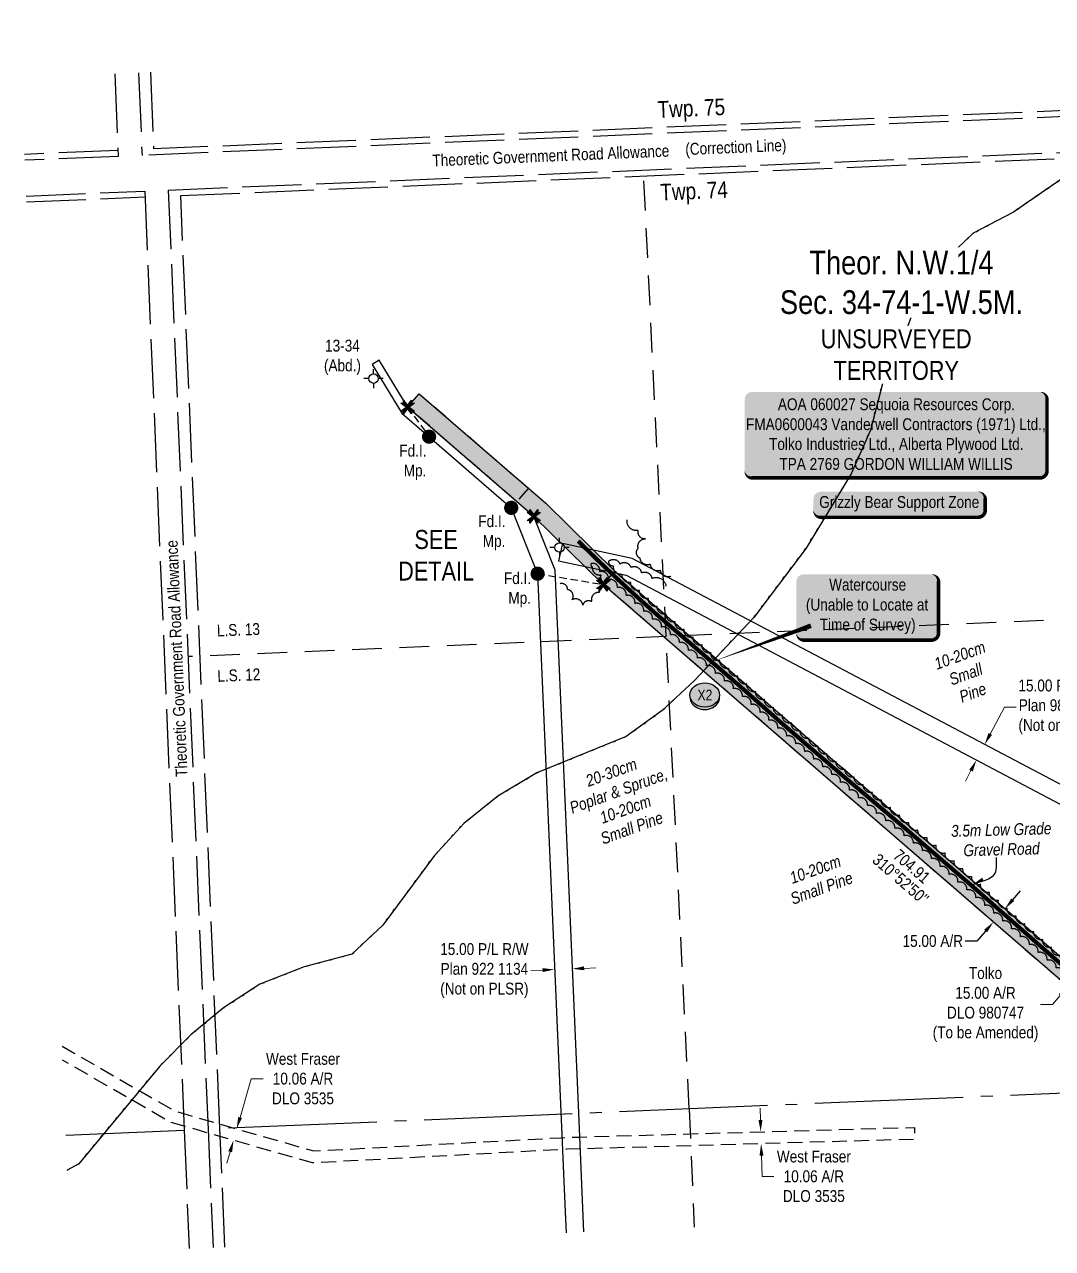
# Model space of a CAD drawing. Extents: x 684565 to 690010, y 6148326 to 6151917.
# Drawn here: x 684565 to 685433, y 6149098 to 6150131 of the extents above; entities that cross this region are included whole.
import ezdxf
from ezdxf.enums import TextEntityAlignment as Align

# ---------------------------------------------------------------- set-up
doc = ezdxf.new("R2010")
doc.units = 0
doc.header["$LTSCALE"] = 5
doc.header["$PDSIZE"] = 0.5
for name, pattern in [('0', [1, 1, 0]), ('foc-ACCESSROAD', [3.75, 2.5, -1.25]), ('foc-LSD', [8, 5, -3]), ('foc-QUARTERLINE', [33, 25, -3, 2, -3]), ('foc-TIELINE', [1.875, 1.25, -0.625]), ('foc-UNSURVEYED', [12.5, 10, -2.5]), ('foc-WHEELTRACKS', [2, 0.4, -1.6])]:
    doc.linetypes.add(name, pattern=pattern)
doc.layers.get('Defpoints').update_dxf_attribs({"color": 9})
for name, color, linetype in [('AS-ROADS', 254, 'Continuous'), ('AS-SURFACE IMPACT', 7, 'Continuous'), ('AS-WILDLIFE-BLOCK', 131, 'Continuous'), ('C-SYMBOL', 7, 'Continuous'), ('D-TXT', 6, 'Continuous'), ('DETAIL-T', 7, 'Continuous'), ('F-AR', 190, 'foc-ACCESSROAD'), ('F-RW', 190, 'Continuous'), ('F-WS-S', 190, 'Continuous'), ('L-BD', 7, 'Continuous'), ('L-MON', 1, 'Continuous'), ('L-ROAD-T', 7, 'Continuous'), ('L-SECQ', 8, 'foc-QUARTERLINE'), ('L-SECTION-LSD', 7, 'foc-LSD'), ('L-TIE', 7, 'foc-TIELINE'), ('L-UNS-T', 3, 'Continuous'), ('L-USEC', 7, 'foc-UNSURVEYED'), ('P-CROSSINGS', 250, 'Continuous'), ('P-PROPOSED', 10, 'Continuous'), ('P-PROPOSED-H', 21, 'Continuous'), ('P-TXT', 4, 'Continuous'), ('T-BUSH', 110, '0'), ('T-BUSH-T', 110, 'Continuous'), ('T-WATER-P3', 160, 'foc-WHEELTRACKS'), ('T-WATER-T', 170, 'Continuous')]:
    doc.layers.add(name, color=color, linetype=linetype)
for name, color, linetype, lineweight in [('F-AR-T', 190, 'Continuous', 9), ('F-RW-T', 190, 'Continuous', 9), ('F-WS-T', 190, 'Continuous', 9), ('T-TEXT', 48, 'Continuous', 18)]:
    doc.layers.add(name, color=color, linetype=linetype, lineweight=lineweight)
doc.styles.add('100L', font='', dxfattribs={"height": 11})
doc.styles.add('175L', font='', dxfattribs={"height": 20})
doc.styles.add('80', font='', dxfattribs={"height": 10})
doc.styles.add('80CG', font='', dxfattribs={"height": 10})
doc.styles.add('80L', font='', dxfattribs={"height": 10})
doc.styles.add('Crossing', font='', dxfattribs={"height": 10})
doc.styles.add('foc-LtypeFont', font='', dxfattribs={"height": 7.35})
doc.styles.get('100L').set_extended_font_data('Arial Narrow')
doc.styles.get('175L').set_extended_font_data('Arial Narrow')
doc.styles.get('80').set_extended_font_data('Arial Narrow')
doc.styles.get('80CG').set_extended_font_data('Arial Narrow')
doc.styles.get('80L').set_extended_font_data('Arial Narrow')
doc.styles.get('Crossing').set_extended_font_data('Arial Narrow')
doc.styles.get('foc-LtypeFont').set_extended_font_data('Arial Narrow')
doc.linetypes.add('foc-TOPO-flowdirection-NOLINE', pattern='A,0,[">",foc-LtypeFont,S=0.3,R=0,X=0,Y=-0.945],-20,[">",foc-LtypeFont,S=0.3,R=0,X=0,Y=-0.945],0', length=20)
doc.dimstyles.new('Compass 5 000', dxfattribs={"dimscale": 5, "dimtxt": 9, "dimasz": 2, "dimexe": 0.2, "dimexo": 0.0625, "dimgap": 0.5, "dimtad": 0, "dimtih": 1, "dimtoh": 1, "dimzin": 0, "dimdsep": 46, "dimtxsty": '80CG', "dimcen": 0.1, "dimse1": 1, "dimse2": 1, "dimclrd": 256, "dimclrt": 256, "dimaunit": 1, "dimadec": 4, "dimazin": 0, "dimtfac": 0.06, "dimtofl": 0, "dimtmove": 0, "dimatfit": 1, "dimfxl": 0.2, "dimtolj": 1, "dimtzin": 0, "dimlwd": -1, "dimarcsym": 0})

# ---------------------------------------------------------------- blocks, each defined once
blk = doc.blocks.new('*U38')
h = blk.add_hatch(color=255)
edge = h.paths.add_edge_path()
edge.add_line((-121.5, -37), (121.5, -37))
edge.add_arc((121.5, -31), 6, 270, 360)
edge.add_line((127.5, -31), (127.5, 29.5))
edge.add_arc((121.5, 29.5), 6, 0, 90)
edge.add_line((121.5, 35.5), (-121.5, 35.5))
edge.add_arc((-121.5, 29.5), 6, 90, 180)
edge.add_line((-127.5, 29.5), (-127.5, -31))
edge.add_arc((-121.5, -31), 6, 180, 270)
at = {"color": 44, "flags": 128}
blk.add_lwpolyline([(-121.5, -37, 3, 3, 0), (121.5, -37, 3, 3, 0.414214), (127.5, -31, 3, 3, 0), (127.5, 29.5, 3, 0, 0.414214), (121.5, 35.5, 0, 0, 0), (-121.5, 35.5, 0, 0, 0.414214), (-127.5, 29.5, 0, 0, 0), (-127.5, -31, 0, 3, 0.414214)], format="xyseb", close=True, dxfattribs=at)
at = {"color": 44, "style": '80'}
blk.add_attdef('ENTER_TEXT_001', (-36, -5), '', height=10, dxfattribs=at)
blk = doc.blocks.new('*D41')
at = {"layer": 'Defpoints', "color": 0, "transparency": 16777216}
for p in [(685251.1, 6149507), (685241.3, 6149495.7), (685445.6, 6149318.9)]:
    blk.add_point(p, dxfattribs=at)
at = {"layer": 'F-AR-T', "transparency": 16777216}
for p, q in [((685461.9, 6149337.8), (685468.5, 6149345.3)), ((685432.5, 6149303.7), (685422.5, 6149303.7)), ((685439, 6149311.3), (685432.5, 6149303.7))]:
    blk.add_line(p, q, dxfattribs=at)
for points in [[(685460.7, 6149338.9), (685463.2, 6149336.7), (685455.4, 6149330.2)], [(685437.8, 6149312.4), (685440.3, 6149310.2), (685445.6, 6149318.9)]]:
    blk.add_solid(points, dxfattribs=at)
at = {"layer": 'F-AR-T', "transparency": 16777216, "insert": (685376.1, 6149303.7), "char_height": 10, "attachment_point": 5, "style": '80CG'}
blk.add_mtext('\\A1;Tolko\\P15.00 A/R\\PDLO 980747\\P(To be Amended)', dxfattribs=at)
blk = doc.blocks.new('*D45')
at = {"layer": 'Defpoints', "color": 0, "transparency": 16777216}
for p in [(684744.5, 6149198.8), (684761.5, 6149193.9), (684758.7, 6149184.2)]:
    blk.add_point(p, dxfattribs=at)
at = {"layer": 'F-AR-T', "transparency": 16777216}
for p, q in [((684747.3, 6149208.4), (684756.7, 6149241.1)), ((684756.7, 6149241.1), (684766.7, 6149241.1)), ((684739, 6149179.5), (684736.2, 6149169.9))]:
    blk.add_line(p, q, dxfattribs=at)
for points in [[(684745.7, 6149208.8), (684748.9, 6149207.9), (684744.5, 6149198.8)], [(684737.4, 6149179.9), (684740.6, 6149179), (684741.8, 6149189.1)]]:
    blk.add_solid(points, dxfattribs=at)
at = {"layer": 'F-AR-T', "transparency": 16777216, "insert": (684800.4, 6149241.1), "char_height": 10, "attachment_point": 5, "style": '80CG'}
blk.add_mtext('\\A1;West Fraser\\P10.06 A/R\\PDLO 3535', dxfattribs=at)
blk = doc.blocks.new('*D47')
at = {"layer": 'Defpoints', "color": 0, "transparency": 16777216}
for p in [(685368.4, 6149509.8), (685420.6, 6149499.3), (685413.6, 6149486.1)]:
    blk.add_point(p, dxfattribs=at)
at = {"layer": 'F-AR-T', "transparency": 16777216}
for p, q in [((685380.1, 6149531.9), (685392, 6149554.7)), ((685392, 6149554.7), (685402, 6149554.7)), ((685363.8, 6149501), (685359.1, 6149492.1))]:
    blk.add_line(p, q, dxfattribs=at)
for points in [[(685378.6, 6149532.7), (685381.6, 6149531.2), (685375.4, 6149523.1)], [(685362.3, 6149501.8), (685365.3, 6149500.2), (685368.4, 6149509.8)]]:
    blk.add_solid(points, dxfattribs=at)
at = {"layer": 'F-AR-T', "transparency": 16777216, "insert": (685441.1, 6149554.7), "char_height": 10, "attachment_point": 5, "style": '80CG'}
blk.add_mtext('\\A1;15.00 P/L R/W\\PPlan 982 6581\\P(Not on PLSR)', dxfattribs=at)
blk = doc.blocks.new('*D48')
at = {"layer": 'Defpoints', "color": 0, "transparency": 16777216}
for p in [(685012.4, 6149333.8), (685027.5, 6149334.4), (685012.5, 6149333.2)]:
    blk.add_point(p, dxfattribs=at)
at = {"layer": 'F-RW-T', "transparency": 16777216}
for p, q in [((685037.5, 6149334.2), (685047.5, 6149334.7)), ((685002.5, 6149332.8), (684992.5, 6149332.3))]:
    blk.add_line(p, q, dxfattribs=at)
for points in [[(685002.4, 6149334.4), (685002.6, 6149331.1), (685012.5, 6149333.2)], [(685037.5, 6149335.9), (685037.6, 6149332.6), (685027.6, 6149333.8)]]:
    blk.add_solid(points, dxfattribs=at)
at = {"layer": 'F-RW-T', "transparency": 16777216, "insert": (684953.4, 6149332.3), "char_height": 10, "attachment_point": 5, "style": '80CG'}
blk.add_mtext('\\A1;15.00 P/L R/W\\PPlan 922 1134\\P(Not on PLSR)', dxfattribs=at)
blk = doc.blocks.new('GABD')
for p, q in [((-0.81, 0), (-1.62, 0)), ((0, 0.81), (0, 1.62)), ((1.62, 0), (0.81, 0)), ((0, -0.81), (0, -1.62))]:
    blk.add_line(p, q)
blk.add_circle((0, 0), 0.8)
blk = doc.blocks.new('fdia')
at = {"color": 255, "const_width": 1}
blk.add_lwpolyline([(-0.5, 0, 1), (0.5, 0, 1)], format="xyb", close=True, dxfattribs=at)
blk = doc.blocks.new('Fdiaa')
blk.add_blockref('fdia', (0, 0))
blk = doc.blocks.new('fdib')
at = {"color": 1, "const_width": 1.6}
blk.add_lwpolyline([(-0.4, 0, 1), (0.4, 0, 1)], format="xyb", close=True, dxfattribs=at)
at = {"color": 1}
blk.add_circle((0, 0), 0.8, dxfattribs=at)
blk = doc.blocks.new('Fdibb')
blk.add_blockref('fdib', (0, 0))
blk = doc.blocks.new('fdicc')
for name in ['Fdibb', 'Fdiaa']:
    blk.add_blockref(name, (0, 0))
blk = doc.blocks.new('FDI')
blk.add_blockref('fdicc', (0, 0))
blk = doc.blocks.new('*D51')
at = {"layer": 'Defpoints', "color": 0, "transparency": 16777216}
for p in [(685208.9, 6149196.9), (685186.8, 6149186.2), (685209.2, 6149186.9)]:
    blk.add_point(p, dxfattribs=at)
at = {"layer": 'F-AR-T', "transparency": 16777216}
for p, q in [((685186.3, 6149206.3), (685186, 6149216.3)), ((685187.1, 6149176.2), (685187.6, 6149158.7)), ((685187.6, 6149158.7), (685197.6, 6149158.7))]:
    blk.add_line(p, q, dxfattribs=at)
for points in [[(685187.9, 6149206.3), (685184.6, 6149206.2), (685186.5, 6149196.3)], [(685188.8, 6149176.3), (685185.5, 6149176.2), (685186.8, 6149186.2)]]:
    blk.add_solid(points, dxfattribs=at)
at = {"layer": 'F-AR-T', "transparency": 16777216, "insert": (685231.3, 6149158.7), "char_height": 10, "attachment_point": 5, "style": '80CG'}
blk.add_mtext('\\A1;West Fraser\\P10.06 A/R\\PDLO 3535', dxfattribs=at)
blk = doc.blocks.new('TEMP')
h = blk.add_hatch(color=255)
h.dxf.hatch_style = 1
h.paths.add_polyline_path([(0, 0.25), (-0.67, 1.15), (-0.67, 0.67), (-1.15, 0.67), (-0.25, 0), (-1.15, -0.67), (-0.67, -0.67), (-0.67, -1.15), (0, -0.25), (0.67, -1.15), (0.67, -0.67), (1.15, -0.67), (0.25, 0), (1.15, 0.67), (0.67, 0.67), (0.67, 1.15)])
h.paths.add_polyline_path([(0.57, 0.85), (0.57, 0.57), (0.85, 0.57), (0.08, 0), (0.85, -0.57), (0.57, -0.57), (0.57, -0.85), (0, -0.08), (-0.57, -0.85), (-0.57, -0.57), (-0.85, -0.57), (-0.08, 0), (-0.85, 0.57), (-0.57, 0.57), (-0.57, 0.85), (0, 0.08)], flags=16)
h = blk.add_hatch(color=1)
h.dxf.hatch_style = 1
h.paths.add_polyline_path([(0, 0.08), (-0.57, 0.85), (-0.57, 0.57), (-0.85, 0.57), (-0.08, 0), (-0.85, -0.57), (-0.57, -0.57), (-0.57, -0.85), (0, -0.08), (0.57, -0.85), (0.57, -0.57), (0.85, -0.57), (0.08, 0), (0.85, 0.57), (0.57, 0.57), (0.57, 0.85)])
at = {"color": 1}
for p, q in [((-0.08, 0), (0.08, 0)), ((0, 0.08), (0, -0.08))]:
    blk.add_line(p, q, dxfattribs=at)
at = {"color": 255, "flags": 128}
blk.add_lwpolyline([(-0.25, 0), (-1.15, 0.67), (-0.67, 0.67), (-0.67, 1.15), (0, 0.25), (0.67, 1.15), (0.67, 0.67), (1.15, 0.67), (0.25, 0), (1.15, -0.67), (0.67, -0.67), (0.67, -1.15), (0, -0.25), (-0.67, -1.15), (-0.67, -0.67), (-1.15, -0.67)], close=True, dxfattribs=at)
at = {"color": 1, "flags": 128}
blk.add_lwpolyline([(-0.08, 0), (-0.85, 0.57), (-0.57, 0.57), (-0.57, 0.85), (0, 0.08), (0.57, 0.85), (0.57, 0.57), (0.85, 0.57), (0.08, 0), (0.85, -0.57), (0.57, -0.57), (0.57, -0.85), (0, -0.08), (-0.57, -0.85), (-0.57, -0.57), (-0.85, -0.57)], close=True, dxfattribs=at)
blk = doc.blocks.new('*D59')
at = {"layer": 'Defpoints', "color": 0, "transparency": 16777216}
for p in [(685398, 6149379.9), (685382.7, 6149373.2), (685388.2, 6149368.5)]:
    blk.add_point(p, dxfattribs=at)
at = {"layer": 'P-TXT', "transparency": 16777216}
for p, q in [((685399.1, 6149392.1), (685405.6, 6149399.7)), ((685376.2, 6149365.7), (685368.9, 6149357.2)), ((685368.9, 6149357.2), (685358.9, 6149357.2))]:
    blk.add_line(p, q, dxfattribs=at)
for points in [[(685397.8, 6149393.2), (685400.4, 6149391.1), (685392.6, 6149384.6)], [(685374.9, 6149366.8), (685377.5, 6149364.6), (685382.7, 6149373.2)]]:
    blk.add_solid(points, dxfattribs=at)
at = {"layer": 'P-TXT', "transparency": 16777216, "insert": (685331.6, 6149357.2), "char_height": 10, "attachment_point": 5, "style": '80CG'}
blk.add_mtext('\\A1;15.00 A/R', dxfattribs=at)
blk = doc.blocks.new('*U71')
h = blk.add_hatch(color=255)
edge = h.paths.add_edge_path()
edge.add_line((-54, -28.5), (54, -28.5))
edge.add_arc((54, -22.5), 6, 270, 360)
edge.add_line((60, -22.5), (60, 21))
edge.add_arc((54, 21), 6, 0, 90)
edge.add_line((54, 27), (-54, 27))
edge.add_arc((-54, 21), 6, 90, 180)
edge.add_line((-60, 21), (-60, -22.5))
edge.add_arc((-54, -22.5), 6, 180, 270)
at = {"color": 170, "flags": 128}
blk.add_lwpolyline([(-54, -28.5, 3, 3, 0), (54, -28.5, 3, 3, 0.414214), (60, -22.5, 3, 3, 0), (60, 21, 3, 0, 0.414214), (54, 27, 0, 0, 0), (-54, 27, 0, 0, 0.414214), (-60, 21, 0, 0, 0), (-60, -22.5, 0, 3, 0.414214)], format="xyseb", close=True, dxfattribs=at)
at = {"color": 170, "style": '80'}
blk.add_attdef('ENTER_TEXT_001', (-26.8, -4.9), '', height=10, dxfattribs=at)
blk = doc.blocks.new('xing2')
h = blk.add_hatch(color=50)
h.dxf.hatch_style = 1
edge = h.paths.add_edge_path()
edge.add_ellipse((0, 0), major_axis=(-12.5, 0), ratio=0.816297, start_angle=0, end_angle=360)
h = blk.add_hatch(color=250)
h.dxf.hatch_style = 1
edge = h.paths.add_edge_path()
edge.add_ellipse((0, -2), major_axis=(-12.5, 0), ratio=0.816297, start_angle=0, end_angle=180)
edge.add_line((12.5, -2), (12.5, 0))
edge.add_ellipse((0, 0), major_axis=(-12.5, 0), ratio=0.816297, start_angle=0, end_angle=180, ccw=False)
edge.add_line((-12.5, 0), (-12.5, -2))
at = {"color": 250}
blk.add_ellipse((0, 0), major_axis=(-12.5, 0), ratio=0.816297, dxfattribs=at)
blk.add_ellipse((0, -2), major_axis=(-12.5, 0), ratio=0.816297, start_param=0, end_param=3.141593, dxfattribs=at)
at = {"color": 250, "style": 'Crossing'}
blk.add_attdef('CROSSING', text='', height=9, dxfattribs=at).set_placement((0.1, 0), align=Align.MIDDLE_CENTER)
at = {"color": 250, "style": 'Crossing', "flags": 1}
for tag, p in [('OWNER', (0.1, -12.5)), ('DESCRIPTION', (0.1, -25.8)), ('LOCATION', (0.1, -39.3)), ('DWG_REF', (0.1, -52.8))]:
    blk.add_attdef(tag, text='', height=9, dxfattribs=at).set_placement(p, align=Align.MIDDLE_CENTER)
blk = doc.blocks.new('*U75')
h = blk.add_hatch(color=255)
edge = h.paths.add_edge_path()
edge.add_line((-66.5, -11.5), (66.5, -11.5))
edge.add_arc((66.5, -5.5), 6, 270, 360)
edge.add_line((72.5, -5.5), (72.5, 4))
edge.add_arc((66.5, 4), 6, 0, 90)
edge.add_line((66.5, 10), (-66.5, 10))
edge.add_arc((-66.5, 4), 6, 90, 180)
edge.add_line((-72.5, 4), (-72.5, -5.5))
edge.add_arc((-66.5, -5.5), 6, 180, 270)
at = {"color": 131, "flags": 128}
blk.add_lwpolyline([(-66.5, -11.5, 3, 3, 0), (66.5, -11.5, 3, 3, 0.414214), (72.5, -5.5, 3, 3, 0), (72.5, 4, 3, 0, 0.414214), (66.5, 10, 0, 0, 0), (-66.5, 10, 0, 0, 0.414214), (-72.5, 4, 0, 0, 0), (-72.5, -5.5, 0, 3, 0.414214)], format="xyseb", close=True, dxfattribs=at)
at = {"color": 131, "style": '80'}
blk.add_attdef('ENTER_TEXT_001', (-36, -5), '', height=10, dxfattribs=at)

msp = doc.modelspace()

# ---------------------------------------------------------------- hatches: boundary and pattern name
at = {"layer": 'P-PROPOSED-H'}
h = msp.add_hatch(color=256, dxfattribs=at)
h.dxf.hatch_style = 1
edge = h.paths.add_edge_path()
edge.add_line((687654.485, 6149219.345), (687264.221, 6149206.345))
edge.add_line((687264.221, 6149206.345), (686829.37, 6149189.991))
edge.add_line((686829.37, 6149189.991), (686209.274, 6149167.404))
edge.add_line((686209.274, 6149167.404), (685979.799, 6149156.289))
edge.add_line((685979.799, 6149156.289), (685723.834, 6149148.12))
edge.add_arc((685717.455, 6149348.001), 199.982, 229.119555, 271.82792, ccw=False)
edge.add_line((685586.57, 6149196.799), (685053.648, 6149658.112))
edge.add_line((685053.648, 6149658.112), (684995.104, 6149715.53))
edge.add_line((684995.104, 6149715.53), (684888.66, 6149807.724))
edge.add_line((684888.66, 6149807.724), (684898.479, 6149819.061))
edge.add_line((684898.479, 6149819.061), (685005.275, 6149726.563))
edge.add_line((685005.275, 6149726.563), (685063.817, 6149669.147))
edge.add_line((685063.817, 6149669.147), (685596.387, 6149208.139))
edge.add_arc((685717.455, 6149348.001), 184.984, 229.119555, 271.82792)
edge.add_line((685723.356, 6149163.111), (685979.197, 6149171.276))
edge.add_line((685979.197, 6149171.276), (686208.638, 6149182.389))
edge.add_line((686208.638, 6149182.389), (686828.815, 6149204.979))
edge.add_line((686828.815, 6149204.979), (687263.689, 6149221.334))
edge.add_line((687263.689, 6149221.334), (687653.938, 6149234.334))
edge.add_line((687653.938, 6149234.334), (687654.485, 6149219.345))

# ---------------------------------------------------------------- linework, layer by layer
at = {"layer": 'AS-ROADS', "const_width": 3.5, "flags": 128}
msp.add_lwpolyline([(685032.529, 6149694.683), (685049.504, 6149678.078), (685066.349, 6149662.073), (685085.17, 6149644.894), (685099.591, 6149632.008), (685127.269, 6149608.297), (685168.324, 6149572.83), (685204.369, 6149540.919), (685255.655, 6149496.794), (685308.764, 6149451.94), (685365.71, 6149402.861), (685425.727, 6149350.061), (685459.677, 6149320.461)], dxfattribs=at)
at = {"layer": 'F-AR', "flags": 128}
msp.add_lwpolyline([(684990.527, 6149739.414), (684980.641, 6149728.057), (684969.282, 6149737.913), (684888.66, 6149807.724), (684898.479, 6149819.061), (684979.106, 6149749.28), (684990.527, 6149739.414)], close=True, dxfattribs=at)
for points in [[(688051.641, 6149233.832), (688011.284, 6149232.36), (688003.282, 6149232.068), (687981.867, 6149231.287), (687951.714, 6149230.187), (687355.659, 6149208.445), (687149.8, 6149200.512), (686357.994, 6149169.995), (686327.844, 6149168.833), (686111.07, 6149160.478), (685848.527, 6149152.1), (685840.524, 6149151.845), (685723.64, 6149148.114), (685721.911, 6149148.067), (685720.183, 6149148.034), (685718.454, 6149148.016), (685716.725, 6149148.014), (685714.996, 6149148.026), (685713.267, 6149148.053), (685711.539, 6149148.095), (685709.81, 6149148.152), (685708.083, 6149148.225), (685706.356, 6149148.312), (685704.63, 6149148.414), (685702.905, 6149148.531), (685701.181, 6149148.663), (685699.458, 6149148.81), (685697.737, 6149148.972), (685696.017, 6149149.149), (685694.299, 6149149.34), (685692.582, 6149149.547), (685690.867, 6149149.769), (685689.154, 6149150.005), (685687.444, 6149150.256), (685685.735, 6149150.522), (685684.029, 6149150.803), (685682.326, 6149151.098), (685680.625, 6149151.409), (685678.927, 6149151.734), (685677.231, 6149152.074), (685675.539, 6149152.428), (685673.85, 6149152.797), (685672.164, 6149153.181), (685670.481, 6149153.579), (685668.802, 6149153.992), (685667.127, 6149154.42), (685665.456, 6149154.862), (685663.788, 6149155.318), (685662.124, 6149155.789), (685660.464, 6149156.273), (685658.809, 6149156.774), (685657.158, 6149157.288), (685655.512, 6149157.815), (685653.87, 6149158.358), (685652.233, 6149158.914), (685650.601, 6149159.485), (685648.974, 6149160.071), (685647.352, 6149160.669), (685645.736, 6149161.283), (685644.124, 6149161.91), (685642.518, 6149162.551), (685640.918, 6149163.206), (685639.323, 6149163.875), (685637.735, 6149164.557), (685636.152, 6149165.253), (685634.576, 6149165.963), (685633.005, 6149166.687), (685631.442, 6149167.424), (685629.884, 6149168.175), (685628.333, 6149168.939), (685626.789, 6149169.716), (685625.251, 6149170.508), (685623.721, 6149171.312), (685622.197, 6149172.129), (685620.681, 6149172.96), (685619.171, 6149173.804), (685617.67, 6149174.66), (685616.176, 6149175.53), (685614.689, 6149176.413), (685613.21, 6149177.309), (685611.739, 6149178.217), (685610.275, 6149179.138), (685608.82, 6149180.072), (685607.373, 6149181.018), (685605.934, 6149181.977), (685604.504, 6149182.948), (685603.082, 6149183.932), (685601.668, 6149184.927), (685600.264, 6149185.936), (685598.868, 6149186.956), (685597.481, 6149187.989), (685596.103, 6149189.033), (685594.734, 6149190.089), (685593.374, 6149191.157), (685592.024, 6149192.236), (685590.683, 6149193.328), (685589.351, 6149194.431), (685588.029, 6149195.546), (685586.717, 6149196.672), (685544.491, 6149233.224), (685521.113, 6149253.461), (685053.648, 6149658.112), (685063.476, 6149669.461), (685067.282, 6149666.164), (685520.243, 6149274.07), (685566.368, 6149234.142), (685596.543, 6149208.022), (685597.756, 6149206.981), (685598.978, 6149205.951), (685600.21, 6149204.93), (685601.45, 6149203.922), (685602.699, 6149202.923), (685603.956, 6149201.935), (685605.222, 6149200.959), (685606.496, 6149199.993), (685607.779, 6149199.038), (685609.07, 6149198.094), (685610.369, 6149197.162), (685611.676, 6149196.241), (685612.991, 6149195.332), (685614.314, 6149194.434), (685615.644, 6149193.547), (685616.982, 6149192.671), (685618.328, 6149191.808), (685619.681, 6149190.957), (685621.042, 6149190.117), (685622.409, 6149189.288), (685623.784, 6149188.472), (685625.166, 6149187.668), (685626.555, 6149186.875), (685627.95, 6149186.095), (685629.352, 6149185.327), (685630.762, 6149184.571), (685632.177, 6149183.827), (685633.599, 6149183.095), (685635.027, 6149182.377), (685636.461, 6149181.67), (685637.901, 6149180.975), (685639.348, 6149180.294), (685640.8, 6149179.625), (685642.258, 6149178.968), (685643.721, 6149178.324), (685645.19, 6149177.693), (685646.665, 6149177.075), (685648.144, 6149176.469), (685649.629, 6149175.876), (685651.119, 6149175.296), (685652.614, 6149174.729), (685654.114, 6149174.175), (685655.619, 6149173.634), (685657.128, 6149173.106), (685658.642, 6149172.592), (685660.16, 6149172.09), (685661.682, 6149171.601), (685663.209, 6149171.127), (685664.74, 6149170.664), (685666.274, 6149170.216), (685667.813, 6149169.78), (685669.355, 6149169.358), (685670.901, 6149168.95), (685672.45, 6149168.554), (685674.003, 6149168.173), (685675.559, 6149167.804), (685677.118, 6149167.45), (685678.68, 6149167.108), (685680.245, 6149166.78), (685681.813, 6149166.466), (685683.383, 6149166.166), (685684.956, 6149165.879), (685686.531, 6149165.605), (685688.109, 6149165.345), (685689.689, 6149165.099), (685691.271, 6149164.867), (685692.855, 6149164.649), (685694.44, 6149164.444), (685696.028, 6149164.253), (685697.617, 6149164.075), (685699.208, 6149163.912), (685700.8, 6149163.762), (685702.393, 6149163.627), (685703.987, 6149163.504), (685705.582, 6149163.396), (685707.178, 6149163.301), (685708.775, 6149163.22), (685710.372, 6149163.154), (685711.971, 6149163.101), (685713.569, 6149163.062), (685715.167, 6149163.037), (685716.766, 6149163.025), (685718.365, 6149163.028), (685719.964, 6149163.044), (685721.563, 6149163.074), (685723.161, 6149163.119), (686110.542, 6149175.481), (686327.208, 6149183.832), (686357.358, 6149184.993), (687149.161, 6149215.509), (687329.503, 6149222.486), (687349.616, 6149223.24), (687355.096, 6149223.446), (687951.074, 6149245.185), (687981.226, 6149246.285), (687987.846, 6149246.527), (687995.889, 6149246.82), (688051, 6149248.83)], [(684597.132, 6149268.625), (684692.409, 6149213.707), (684699.61, 6149211.641), (684730.178, 6149202.875), (684742.03, 6149199.476), (684809.591, 6149180.101), (685018.455, 6149191.339), (685022.31, 6149191.547), (685033.555, 6149191.87), (685316.145, 6149200), (685316.434, 6149189.957), (685033.978, 6149181.829), (685022.725, 6149181.507), (685018.878, 6149181.299), (684808.445, 6149169.977), (684730.623, 6149192.295), (684710.241, 6149198.14), (684700.056, 6149201.061), (684688.457, 6149204.387), (684597.632, 6149256.74)]]:
    msp.add_lwpolyline(points, dxfattribs=at)
at = {"layer": 'F-RW', "flags": 128}
msp.add_lwpolyline([(685037.407, 6149111.82), (685033.067, 6149212.263), (685013.238, 6149670.196), (684995.104, 6149715.53), (684889.217, 6149807.241), (684864.604, 6149847.425), (684858.71, 6149843.762), (684883.799, 6149802.674), (684976.054, 6149722.77), (684998.291, 6149667.178), (685021.537, 6149128.783), (685022.306, 6149111.185)], dxfattribs=at)
msp.add_lwpolyline([(685019.181, 6149692.563), (685016.026, 6149677.935), (685072.982, 6149665.821), (685834.278, 6149264.058), (685841.267, 6149277.307), (685652.116, 6149377.14), (685078.02, 6149680.069)], close=True, dxfattribs=at)
at = {"layer": 'L-SECQ'}
for p, q in [((685522.007, 6149232.28), (684730.341, 6149198.985)), ((684600.291, 6149193.515), (684700.196, 6149197.718))]:
    msp.add_line(p, q, dxfattribs=at)
at = {"layer": 'L-SECTION-LSD'}
for p, q in [((685106.745, 6149614.193), (685087.56, 6150007.743)), ((685505.058, 6149630.943), (685106.745, 6149614.193)), ((685126.174, 6149215.633), (685106.745, 6149614.193)), ((685126.174, 6149215.633), (685130.383, 6149115.73))]:
    msp.add_line(p, q, dxfattribs=at)
at = {"layer": 'L-TIE'}
for p, q in [((684888.66, 6149807.724), (684906.752, 6149782.794)), ((684998.291, 6149667.178), (685053.648, 6149658.112))]:
    msp.add_line(p, q, dxfattribs=at)
at = {"layer": 'L-USEC'}
for p, q in [((684641.58, 6150089.08), (684644.514, 6150019.308)), ((684661.678, 6150089.911), (684664.612, 6150020.153)), ((684671.727, 6150090.326), (684674.449, 6150025.6)), ((685469.506, 6150059.033), (684674.449, 6150025.6)), ((685469.717, 6150054.008), (684664.612, 6150020.153)), ((684644.303, 6150024.333), (684565.491, 6150021.019)), ((684644.514, 6150019.308), (684565.702, 6150015.993)), ((684686.737, 6149990.884), (685470.989, 6150023.871)), ((684697.233, 6149986.292), (685488.536, 6150019.575)), ((684566.97, 6149985.847), (684666.873, 6149990.049)), ((684567.182, 6149980.822), (684667.085, 6149985.024)), ((684666.873, 6149990.049), (684700.196, 6149197.718)), ((684686.737, 6149990.884), (684720.296, 6149198.569)), ((684730.341, 6149198.985), (684697.233, 6149986.292)), ((684700.196, 6149197.718), (684704.397, 6149097.814)), ((684720.296, 6149198.563), (684724.497, 6149098.66)), ((684734.542, 6149099.082), (684730.341, 6149198.985))]:
    msp.add_line(p, q, dxfattribs=at)
at = {"layer": 'P-PROPOSED', "flags": 128}
msp.add_lwpolyline([(687654.485, 6149219.345), (687264.221, 6149206.345), (686829.37, 6149189.991), (686209.274, 6149167.404), (685979.799, 6149156.289), (685723.834, 6149148.12, -0.18853788), (685586.57, 6149196.799), (685053.648, 6149658.112), (684995.104, 6149715.53), (684888.66, 6149807.724), (684898.479, 6149819.061), (685005.275, 6149726.563), (685063.817, 6149669.147), (685596.387, 6149208.139, 0.18853788), (685723.356, 6149163.111), (685979.197, 6149171.276), (686208.638, 6149182.389), (686828.815, 6149204.979), (687263.689, 6149221.334), (687653.938, 6149234.334)], format="xyb", close=True, dxfattribs=at)
at = {"layer": 'T-BUSH', "flags": 128}
for points in [[(685110.638, 6149664.964, -0.52056705), (685102.052, 6149670.088, -0.52056705), (685093.465, 6149675.212, -0.52056705), (685084.774, 6149680.153, -0.52056705), (685083.17, 6149688.75, -0.52056705), (685089.349, 6149696.606, -0.52056705), (685083.221, 6149703.771, -0.52056705), (685073.804, 6149712.676, -0.52056705)], [(685818.394, 6149116.542, 0.52056705), (685825.957, 6149123.083, 0.52056705), (685833.542, 6149129.598, 0.52056705), (685837.726, 6149137.813, 0.52056705), (685836.857, 6149147.773, 0.52056705), (685831.895, 6149155.17, 0.52056705), (685821.899, 6149155.353, 0.52056705), (685811.902, 6149155.141, 0.52056705), (685801.905, 6149154.929, 0.52056705), (685791.908, 6149154.717, 0.52056705), (685781.912, 6149154.504, 0.52056705), (685771.915, 6149154.292, 0.52056705), (685761.918, 6149154.059, 0.52056705), (685751.927, 6149153.656, 0.52056705), (685741.936, 6149153.254, 0.52056705), (685731.945, 6149152.851, 0.52056705), (685721.954, 6149152.448, 0.52056705), (685711.963, 6149152.045, 0.52056705), (685701.974, 6149152.063, 0.52056705), (685691.978, 6149152.231, 0.52056705), (685682.01, 6149152.867, 0.52056705), (685672.062, 6149153.879, 0.52056705), (685662.267, 6149155.577, 0.52056705), (685652.908, 6149159.077, 0.52056705), (685643.962, 6149163.543, 0.52056705), (685635.066, 6149168.108, 0.52056705), (685626.503, 6149173.254, 0.52056705), (685618.315, 6149178.977, 0.52056705), (685610.376, 6149185.056, 0.52056705), (685602.353, 6149191.024, 0.52056705), (685594.329, 6149196.991, 0.52056705), (685586.554, 6149203.271, 0.52056705), (685578.896, 6149209.701, 0.52056705), (685571.239, 6149216.131, 0.52056705), (685563.606, 6149222.591, 0.52056705), (685556.088, 6149229.182, 0.52056705), (685548.569, 6149235.774, 0.52056705), (685541.05, 6149242.366, 0.52056705), (685533.531, 6149248.957, 0.52056705), (685526.012, 6149255.549, 0.52056705), (685518.494, 6149262.141, 0.52056705), (685510.977, 6149268.734, 0.52056705), (685503.465, 6149275.334, 0.52056705), (685495.953, 6149281.933, 0.52056705), (685488.44, 6149288.532, 0.52056705), (685480.928, 6149295.132, 0.52056705), (685473.414, 6149301.728, 0.52056705), (685465.863, 6149308.283, 0.52056705), (685458.312, 6149314.838, 0.52056705), (685450.761, 6149321.393, 0.52056705), (685443.21, 6149327.948, 0.52056705), (685435.664, 6149334.508, 0.52056705), (685428.118, 6149341.068, 0.52056705), (685420.572, 6149347.629, 0.52056705), (685413.045, 6149354.21, 0.52056705), (685405.572, 6149360.855, 0.52056705), (685398.1, 6149367.499, 0.52056705), (685390.628, 6149374.144, 0.52056705), (685383.124, 6149380.752, 0.52056705), (685375.554, 6149387.285, 0.52056705), (685367.984, 6149393.817, 0.52056705), (685360.413, 6149400.35, 0.52056705), (685352.843, 6149406.882, 0.52056705), (685345.328, 6149413.478, 0.52056705), (685337.862, 6149420.129, 0.52056705), (685330.396, 6149426.78, 0.52056705), (685322.929, 6149433.431, 0.52056705), (685315.235, 6149439.813, 0.52056705), (685307.459, 6149446.099, 0.52056705), (685299.683, 6149452.385, 0.52056705), (685291.906, 6149458.671, 0.52056705), (685284.13, 6149464.957, 0.52056705), (685276.56, 6149471.489, 0.52056705), (685269.002, 6149478.036, 0.52056705), (685261.445, 6149484.583, 0.52056705), (685253.887, 6149491.13, 0.52056705), (685246.329, 6149497.677, 0.52056705), (685238.754, 6149504.203, 0.52056705), (685231.156, 6149510.704, 0.52056705), (685223.558, 6149517.205, 0.52056705), (685215.961, 6149523.705, 0.52056705), (685208.363, 6149530.206, 0.52056705), (685200.882, 6149536.84, 0.52056705), (685193.425, 6149543.502, 0.52056705), (685185.969, 6149550.164, 0.52056705), (685178.513, 6149556.827, 0.52056705), (685171.057, 6149563.489, 0.52056705), (685163.565, 6149570.11, 0.52056705), (685155.946, 6149576.587, 0.52056705), (685148.328, 6149583.063, 0.52056705), (685140.709, 6149589.539, 0.52056705), (685133.091, 6149596.015, 0.52056705), (685125.473, 6149602.492, 0.52056705), (685117.918, 6149609.043, 0.52056705), (685110.37, 6149615.601, 0.52056705), (685102.823, 6149622.159, 0.52056705), (685095.277, 6149628.72, 0.52056705), (685087.848, 6149635.413, 0.52056705), (685080.42, 6149642.107, 0.52056705), (685072.992, 6149648.8, 0.52056705), (685065.565, 6149655.495, 0.52056705), (685058.14, 6149662.193, 0.52056705), (685050.715, 6149668.89, 0.52056705), (685043.467, 6149675.772, 0.52056705), (685044.454, 6149672.926, 0.52056705), (685051.789, 6149666.216, 0.52056705), (685056.554, 6149659.078, 0.52056705), (685050.165, 6149651.387, 0.52056705), (685043.897, 6149643.595, 0.52056705), (685036.435, 6149640.656, 0.52056705), (685027.57, 6149645.262, 0.52056705), (685023.47, 6149653.849, 0.52056705), (685017.447, 6149658.739, 0.52056705)], [(685831.53, 6149204.285, -0.52056705), (685832.807, 6149194.368, -0.52056705), (685834.085, 6149184.45, -0.52056705), (685832.66, 6149175.156, -0.52056705), (685825.295, 6149168.797, -0.52056705), (685815.913, 6149166.04, -0.52056705), (685805.925, 6149165.629, -0.52056705), (685795.931, 6149165.326, -0.52056705), (685785.936, 6149165.023, -0.52056705), (685775.941, 6149164.72, -0.52056705), (685765.947, 6149164.418, -0.52056705), (685755.952, 6149164.131, -0.52056705), (685745.957, 6149163.851, -0.52056705), (685735.962, 6149163.572, -0.52056705), (685725.966, 6149163.292, -0.52056705), (685715.971, 6149163.012, -0.52056705), (685705.976, 6149162.743, -0.52056705), (685695.987, 6149163.174, -0.52056705), (685686.014, 6149163.733, -0.52056705), (685676.145, 6149165.309, -0.52056705), (685666.456, 6149167.764, -0.52056705), (685656.875, 6149170.621, -0.52056705), (685647.491, 6149174.057, -0.52056705), (685638.47, 6149178.373, -0.52056705), (685630.326, 6149184.146, -0.52056705), (685622.177, 6149189.941, -0.52056705), (685614.059, 6149195.779, -0.52056705), (685606.006, 6149201.705, -0.52056705), (685597.99, 6149207.68, -0.52056705), (685590.355, 6149214.137, -0.52056705), (685582.721, 6149220.594, -0.52056705), (685575.086, 6149227.051, -0.52056705), (685567.504, 6149233.569, -0.52056705), (685559.998, 6149240.175, -0.52056705), (685552.492, 6149246.782, -0.52056705), (685544.986, 6149253.388, -0.52056705), (685537.48, 6149259.994, -0.52056705), (685529.974, 6149266.6, -0.52056705), (685522.468, 6149273.206, -0.52056705), (685514.9, 6149279.741, -0.52056705), (685507.304, 6149286.244, -0.52056705), (685499.708, 6149292.746, -0.52056705), (685492.112, 6149299.249, -0.52056705), (685484.516, 6149305.751, -0.52056705), (685476.935, 6149312.271, -0.52056705), (685469.372, 6149318.812, -0.52056705), (685461.809, 6149325.353, -0.52056705), (685454.246, 6149331.894, -0.52056705), (685446.73, 6149338.488, -0.52056705), (685439.274, 6149345.151, -0.52056705), (685431.819, 6149351.814, -0.52056705), (685424.363, 6149358.477, -0.52056705), (685416.879, 6149365.108, -0.52056705), (685409.383, 6149371.726, -0.52056705), (685401.887, 6149378.343, -0.52056705), (685394.391, 6149384.961, -0.52056705), (685386.921, 6149391.608, -0.52056705), (685379.465, 6149398.27, -0.52056705), (685372.009, 6149404.933, -0.52056705), (685364.553, 6149411.596, -0.52056705), (685357.097, 6149418.259, -0.52056705), (685349.544, 6149424.811, -0.52056705), (685341.984, 6149431.355, -0.52056705), (685334.424, 6149437.899, -0.52056705), (685326.839, 6149444.414, -0.52056705), (685319.116, 6149450.766, -0.52056705), (685311.394, 6149457.118, -0.52056705), (685303.672, 6149463.47, -0.52056705), (685295.95, 6149469.823, -0.52056705), (685288.267, 6149476.222, -0.52056705), (685280.643, 6149482.692, -0.52056705), (685273.019, 6149489.161, -0.52056705), (685265.395, 6149495.63, -0.52056705), (685257.771, 6149502.1, -0.52056705), (685250.146, 6149508.569, -0.52056705), (685242.575, 6149515.1, -0.52056705), (685235.012, 6149521.642, -0.52056705), (685227.449, 6149528.183, -0.52056705), (685219.887, 6149534.724, -0.52056705), (685212.336, 6149541.279, -0.52056705), (685204.819, 6149547.873, -0.52056705), (685197.303, 6149554.467, -0.52056705), (685189.786, 6149561.062, -0.52056705), (685182.27, 6149567.656, -0.52056705), (685174.753, 6149574.25, -0.52056705), (685167.215, 6149580.82, -0.52056705), (685159.665, 6149587.376, -0.52056705), (685152.116, 6149593.932, -0.52056705), (685144.566, 6149600.488, -0.52056705), (685137.016, 6149607.045, -0.52056705), (685129.455, 6149613.587, -0.52056705), (685121.871, 6149620.104, -0.52056705), (685114.287, 6149626.621, -0.52056705), (685106.704, 6149633.138, -0.52056705), (685099.177, 6149639.719, -0.52056705), (685091.752, 6149646.417, -0.52056705), (685084.328, 6149653.115, -0.52056705), (685076.903, 6149659.813, -0.52056705), (685069.636, 6149666.679, -0.52056705), (685062.393, 6149673.573, -0.52056705), (685058.471, 6149677.915, -0.52056705), (685067.686, 6149675.338, -0.52056705), (685076.965, 6149672.594, -0.52056705), (685085.804, 6149667.92, -0.52056705), (685094.612, 6149663.188, -0.52056705), (685106.544, 6149656.777, -0.52056705)]]:
    msp.add_lwpolyline(points, format="xyb", dxfattribs=at)
at = {"layer": 'T-WATER-P3', "flags": 128}
msp.add_lwpolyline([(685645.137, 6150130.583), (685611.968, 6150117.194), (685578.722, 6150099.033), (685543.451, 6150082.11), (685513.233, 6150061.433), (685459.563, 6150013.693), (685399.667, 6149972.355), (685365.814, 6149954.472), (685360.392, 6149949.332)], dxfattribs=at)
at = {"layer": 'T-WATER-T', "flags": 128}
msp.add_lwpolyline([(685145.279, 6149592.739, 0, 4, 0), (685228.851, 6149623.292, 2, 2, 0)], format="xyseb", dxfattribs=at)

# ---------------------------------------------------------------- block references
at = {"layer": 'AS-SURFACE IMPACT'}
ref = msp.add_blockref('*U38', (685300.486, 6149784.979), dxfattribs=at)
ref.add_attrib('ENTER_TEXT_001', 'AOA 060027 Sequoia Resources Corp.', (685200.994, 6149805.153), dxfattribs={"layer": '0', "color": 44, "height": 10, "style": '80'})
ref.add_attrib('ENTER_TEXT_002', 'FMA0600043 Vanderwell Contractors (1971) Ltd.,', (685174.104, 6149788.309), dxfattribs={"layer": '0', "color": 44, "height": 10, "style": '80'})
ref.add_attrib('ENTER_TEXT_003', 'Tolko Industries Ltd., Alberta Plywood Ltd.', (685193.525, 6149771.642), dxfattribs={"layer": '0', "color": 44, "height": 10, "style": '80'})
ref.add_attrib('ENTER_TEXT_004', 'TPA 2769 GORDON WILLIAM WILLIS', (685202.276, 6149754.798), dxfattribs={"layer": '0', "color": 44, "height": 10, "style": '80'})
at = {"layer": 'AS-WILDLIFE-BLOCK', "color": 3}
ref = msp.add_blockref('*U75', (685303.387, 6149726.287), dxfattribs=dict(at, xscale=0.99991162, yscale=0.99991162, zscale=0.99991162))
ref.add_attrib('ENTER_TEXT_001', 'Grizzly Bear Support Zone', (685235.829, 6149722.669), dxfattribs={"layer": '0', "color": 131, "height": 9.99912, "style": '80'})
at = {"layer": 'F-WS-S', "color": 2, "xscale": 4.999558100000029, "yscale": 4.999558100000029, "zscale": 4.999558100000029}
for p in [(684859.921, 6149831.786), (685016.806, 6149689.292)]:
    msp.add_blockref('GABD', p, dxfattribs=at)
at = {"layer": 'L-MON', "xscale": 4.999558100000018, "yscale": 4.999558100000018, "zscale": 4.999558100000018}
for p in [(684888.66, 6149807.724), (684995.104, 6149715.53)]:
    msp.add_blockref('TEMP', p, dxfattribs=at)
at = {"layer": 'L-MON', "color": 1, "xscale": 4.999558100000018, "yscale": 4.999558100000018, "zscale": 4.999558100000018}
msp.add_blockref('TEMP', (685053.648, 6149658.112), dxfattribs=at)
at = {"layer": 'P-CROSSINGS', "xscale": 0.9996571800000036, "yscale": 0.9996571800000036, "zscale": 0.9996571800000036}
msp.add_blockref('xing2', (685139.309, 6149564.831), dxfattribs=at).add_auto_attribs({'CROSSING': 'X2'})
at = {"layer": 'T-WATER-T', "color": 2}
ref = msp.add_blockref('*U71', (685276.502, 6149639.632), dxfattribs=at)
ref.add_attrib('ENTER_TEXT_001', 'Watercourse', (685244.203, 6149652.943), dxfattribs={"layer": '0', "color": 170, "height": 10, "style": '80'})
ref.add_attrib('ENTER_TEXT_002', '(Unable to Locate at', (685224.602, 6149636.106), dxfattribs={"layer": '0', "color": 170, "height": 10, "style": '80'})
ref.add_attrib('ENTER_TEXT_003', 'Time of Survey)', (685236.28, 6149619.262), dxfattribs={"layer": '0', "color": 170, "height": 10, "style": '80'})

# ---------------------------------------------------------------- texts
at = {"layer": 'D-TXT', "color": 3, "char_height": 13.9987, "attachment_point": 1, "rotation": 2.408023, "style": '80L'}
for s, insert in [('Twp. 75', (685099.152, 6150065.81)), ('Twp. 74', (685101.437, 6149996.016))]:
    msp.add_mtext_dynamic_manual_height_columns(s, width=101.38643, gutter_width=47.496, heights=[0], dxfattribs=dict(at, insert=insert))
at = {"layer": 'DETAIL-T', "color": 3, "insert": (684912.706, 6149682.73), "char_height": 15.9986, "width": 63.6305, "attachment_point": 5, "style": '80CG'}
msp.add_mtext('SEE\\PDETAIL', dxfattribs=at)
at = {"layer": 'F-WS-T', "insert": (684833.683, 6149849.78), "char_height": 9.9991, "width": 30.59525, "attachment_point": 5, "style": '80CG'}
msp.add_mtext('\\A1;13-34\\P(Abd.)', dxfattribs=at)
at = {"layer": 'L-BD', "style": '80L'}
for s, height, p in [("310°52'50''", 9.99912, (685304.567, 6149409.5)), ('704.91', 9.9991, (685313.892, 6149420.274))]:
    msp.add_text(s, height=height, rotation=319.1196, dxfattribs=at).set_placement(p, align=Align.MIDDLE)
at = {"layer": 'L-ROAD-T', "style": '80L'}
for s, p in [('Theoretic Government Road Allowance', (685009.427, 6150019.948)), ('(Correction Line)', (685165.46, 6150027.154))]:
    msp.add_text(s, height=9.99909, rotation=2.408023, dxfattribs=at).set_placement(p, align=Align.MIDDLE_CENTER)
at = {"layer": 'T-BUSH-T', "char_height": 10, "attachment_point": 1, "rotation": 20, "style": '80L'}
for s, width, insert in [('\\pi2.76146;{\\fArial Narrow|b0|i1|c0|p34;10-20cm \\P\\pi9.94427;Small \\P\\pi13.05819;Pine}', 48.20368, (685329.189, 6149594.492)), ('\\pi20.91971;{\\fArial Narrow|b0|i1|c0|p34;20-30cm \\P\\pi0.32626;Poplar & Spruce,\\P\\pi21.43131;10-20cm\\P\\pi15.94359;Small Pine}', 85.54338, (685018.186, 6149489.543)), ('\\pi5.94359;{\\fArial Narrow|b0|i1|c0|p34;10-20cm \\P\\pi0.45587;Small Pine}', 54.56794, (685204.246, 6149412.738))]:
    msp.add_mtext_dynamic_manual_height_columns(s, width=width, gutter_width=47.496, heights=[0], dxfattribs=dict(at, insert=insert))
at = {"layer": 'T-TEXT', "insert": (685346.52, 6149455.091), "char_height": 9.99382, "attachment_point": 1, "rotation": 1.559234, "style": '80L'}
msp.add_mtext_dynamic_manual_height_columns('\\pi0.36355;{\\fArial Narrow|b0|i1|c0|p34;3.5m Low Grade \\P\\pi10.3676;Gravel Road}', width=84.45436, gutter_width=49.996, heights=[0], dxfattribs=at)

# ---------------------------------------------------------------- dimensions: what is measured, and where the dimension line sits
at = {"layer": 'F-AR-T', "color": 2}
for base, p1, p2, angle, text, picture, middle in [((685368.442, 6149509.843), (685420.591, 6149499.307), (685413.614, 6149486.058), 242.231156, '15.00 P/L R/W\\PPlan 982 6581\\P(Not on PLSR)', '*D47', (685441.135, 6149554.677)), ((685445.568, 6149318.855), (685251.144, 6149507.008), (685241.319, 6149495.659), 229.119574, 'Tolko\\P15.00 A/R\\PDLO 980747\\P(To be Amended)', '*D41', (685376.097, 6149303.734))]:
    dim = msp.add_linear_dim(base=base, p1=p1, p2=p2, angle=angle, text=text, dimstyle='Compass 5 000', dxfattribs=at)
    dim.commit()
    dim.dimension.update_dxf_attribs({"geometry": picture, "text_midpoint": middle, "dimtype": 161})
at = {"layer": 'F-AR-T'}
for base, p1, p2, angle, picture, middle in [((684744.533, 6149198.758), (684758.747, 6149184.229), (684761.517, 6149193.888), 73.998482, '*D45', (684800.376, 6149241.138)), ((685186.833, 6149186.228), (685208.913, 6149196.915), (685209.202, 6149186.871), 271.6482, '*D51', (685231.315, 6149158.712))]:
    dim = msp.add_linear_dim(base=base, p1=p1, p2=p2, angle=angle, text='West Fraser\\P10.06 A/R\\PDLO 3535', dimstyle='Compass 5 000', dxfattribs=at)
    dim.commit()
    dim.dimension.update_dxf_attribs({"geometry": picture, "text_midpoint": middle, "dimtype": 161})
at = {"layer": 'F-RW-T', "color": 2}
dim = msp.add_aligned_dim(p1=(685027.528, 6149334.39), p2=(685012.449, 6149333.754), distance=0.569, text='15.00 P/L R/W\\PPlan 922 1134\\P(Not on PLSR)', dimstyle='Compass 5 000', dxfattribs=at)
dim.commit()
dim.dimension.update_dxf_attribs({"geometry": '*D48', "text_midpoint": (684953.405, 6149332.343)})
at = {"layer": 'P-TXT'}
dim = msp.add_linear_dim(base=(685382.738, 6149373.242), p1=(685397.977, 6149379.888), p2=(685388.161, 6149368.548), angle=229.119555, text='15.00 A/R', dimstyle='Compass 5 000', dxfattribs=at)
dim.commit()
dim.dimension.update_dxf_attribs({"geometry": '*D59', "text_midpoint": (685331.584, 6149357.216), "dimtype": 161})

# ---------------------------------------------------------------- leaders
at = {"layer": 'T-TEXT', "path_type": 1}
msp.add_leader([(685365.1, 6149404.645), (685384.189, 6149414.603), (685385.406, 6149427.754)], dimstyle='Compass 5 000', override={"dimgap": 0.5, "dimtad": 0}, dxfattribs=at)

# ---------------------------------------------------------------- next in the draw order: texts
at = {"layer": 'L-ROAD-T', "insert": (684688.857, 6149595.412), "char_height": 9.99912, "width": 199.52984, "attachment_point": 2, "rotation": 92.445043, "style": '80L', "bg_fill": 3, "box_fill_scale": 1.15, "bg_fill_color": 256, "bg_fill_true_color": 13158600, "bg_fill_transparency": 0}
msp.add_mtext('Theoretic Government Road Allowance', dxfattribs=at)

# ---------------------------------------------------------------- next in the draw order: linework, layer by layer
at = {"layer": 'L-SECTION-LSD'}
msp.add_line((685106.745, 6149614.193), (684703.41, 6149597.233), dxfattribs=at)

# ---------------------------------------------------------------- next in the draw order: texts
at = {"layer": 'L-SECTION-LSD', "char_height": 9.99912, "attachment_point": 1, "rotation": 2.407941, "style": '100L', "bg_fill": 3, "box_fill_scale": 1.5, "bg_fill_color": 256, "bg_fill_transparency": 0}
for s, width, insert in [('\\pi1.88862;L.S. 13', 36.83096, (684725.706, 6149624.039)), ('\\pi2.22749;L.S. 12', 37.10844, (684725.706, 6149585.757))]:
    msp.add_mtext_dynamic_manual_height_columns(s, width=width, gutter_width=54.995, heights=[0], dxfattribs=dict(at, insert=insert))

# ---------------------------------------------------------------- next in the draw order: linework, layer by layer
at = {"layer": 'T-WATER-P3', "flags": 128}
msp.add_lwpolyline([(684601.539, 6149163.833), (684611.2, 6149169.207), (684679.572, 6149251.757), (684705.803, 6149278.033), (684733.483, 6149300.828), (684764.03, 6149320.802), (684801.477, 6149335.591), (684841.602, 6149346.232), (684867.664, 6149370.642), (684911.275, 6149429.313), (684935.971, 6149456.544), (684964.725, 6149479.501), (684997.679, 6149499.206), (685072.957, 6149529.697), (685103.242, 6149551.697), (685130.533, 6149577.053), (685180.576, 6149630.286), (685224.776, 6149688.859), (685262.666, 6149751.438), (685279.092, 6149788.413), (685289.092, 6149827.292), (685305.276, 6149861.082), (685318.455, 6149898.233), (685338.889, 6149928.949), (685365.813, 6149954.472), (685399.667, 6149972.356), (685459.563, 6150013.693), (685513.232, 6150061.433), (685543.451, 6150082.11), (685578.721, 6150099.033), (685611.968, 6150117.194), (685645.136, 6150130.583)], dxfattribs=at)
at = {"layer": 'T-WATER-P3', "linetype": 'foc-TOPO-flowdirection-NOLINE', "flags": 128}
msp.add_lwpolyline([(685645.136, 6150130.583), (685611.968, 6150117.194), (685578.721, 6150099.033), (685543.451, 6150082.11), (685513.232, 6150061.433), (685459.563, 6150013.693), (685399.667, 6149972.356), (685365.813, 6149954.472), (685338.889, 6149928.949), (685318.455, 6149898.233), (685305.276, 6149861.082), (685289.092, 6149827.292), (685279.092, 6149788.413), (685262.666, 6149751.438), (685224.776, 6149688.859), (685180.576, 6149630.286), (685130.533, 6149577.053), (685103.242, 6149551.697), (685072.957, 6149529.697), (684997.679, 6149499.206), (684964.725, 6149479.501), (684935.971, 6149456.544), (684911.275, 6149429.313), (684867.664, 6149370.642), (684841.602, 6149346.232), (684801.477, 6149335.591), (684764.03, 6149320.802), (684733.483, 6149300.828), (684705.803, 6149278.033), (684679.572, 6149251.757), (684611.2, 6149169.207), (684601.539, 6149163.833)], dxfattribs=at)

# ---------------------------------------------------------------- next in the draw order: texts
at = {"layer": 'C-SYMBOL', "color": 3, "insert": (685305.215, 6149939.651), "char_height": 19.99823, "width": 203.22433, "attachment_point": 2, "style": '175L', "bg_fill": 3, "box_fill_scale": 1.15, "bg_fill_color": 256, "bg_fill_true_color": 256, "bg_fill_transparency": 0}
msp.add_mtext('Theor. N.W.1/4 \\PSec. 34-74-1-W.5M.', dxfattribs=at)
at = {"layer": 'L-MON', "char_height": 9.99912, "attachment_point": 1, "style": '80L', "bg_fill": 3, "box_fill_scale": 1.1, "bg_fill_color": 256, "bg_fill_transparency": 0}
for insert in [(684880.588, 6149775.984), (684947.233, 6149716.471), (684968.824, 6149668.449)]:
    msp.add_mtext_dynamic_manual_height_columns('\\pi1.06171;Fd.I.\\P\\pi4.77898;Mp.', width=22.04212, gutter_width=249.978, heights=[0], dxfattribs=dict(at, insert=insert))
at = {"layer": 'L-UNS-T', "color": 3, "insert": (685300.772, 6149851.92), "char_height": 15.99859, "attachment_point": 5, "style": '80L', "bg_fill": 3, "box_fill_scale": 1.2, "bg_fill_color": 256, "bg_fill_transparency": 0}
msp.add_mtext_dynamic_manual_height_columns('UNSURVEYED TERRITORY', width=126.40258, gutter_width=47.496, heights=[0], dxfattribs=at)

# ---------------------------------------------------------------- next in the draw order: block references
at = {"layer": 'L-MON', "xscale": 4.999558100000023, "yscale": 4.999558100000023, "zscale": 4.999558100000023}
for p in [(684906.752, 6149782.794), (684976.054, 6149722.77), (684998.291, 6149667.178)]:
    msp.add_blockref('FDI', p, dxfattribs=at)

doc.saveas('drawing.dxf')
